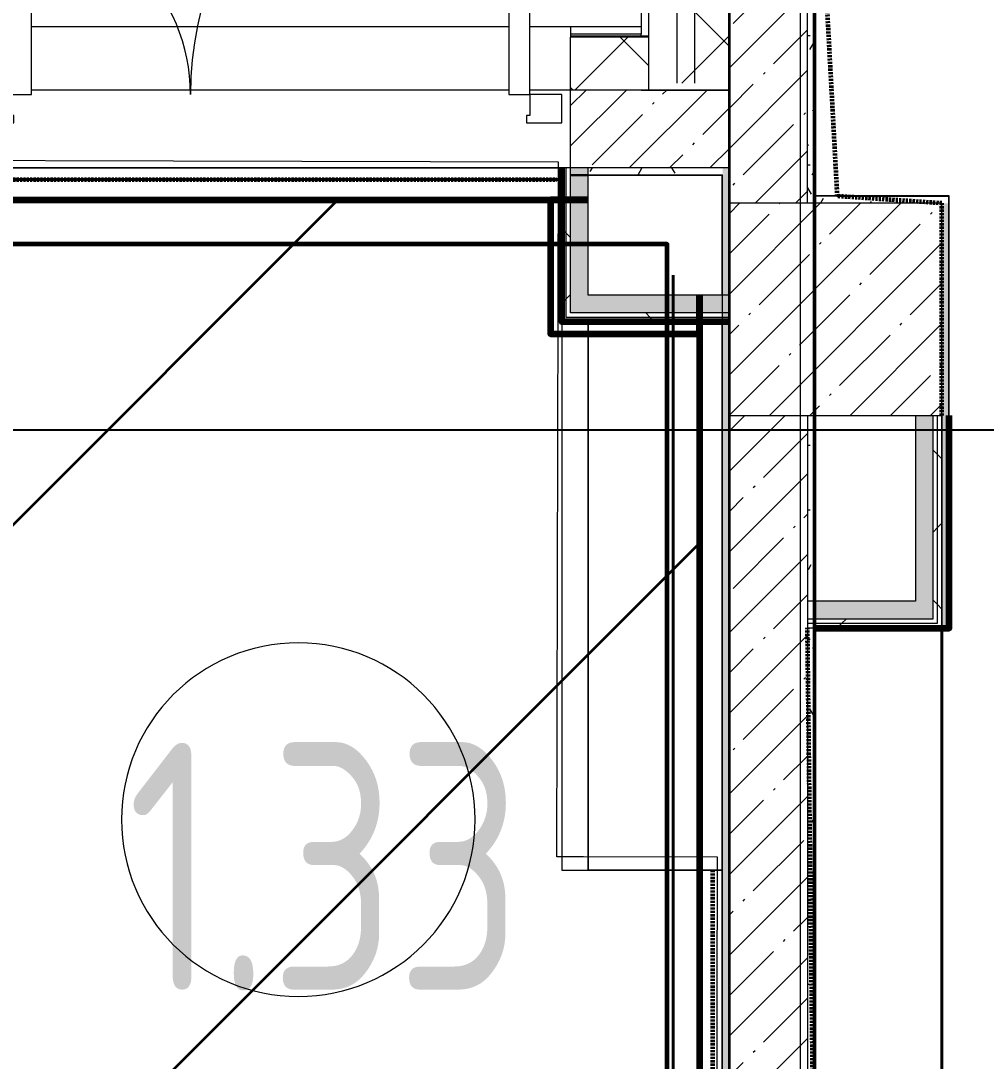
# Model space of a CAD drawing. Header units: millimetres. Extents: x -249154 to 415037, y -45458 to 354837.
# Drawn here: x 40220 to 42950, y 20738 to 23680 of the extents above; entities that cross this region are included whole.
import ezdxf

# ---------------------------------------------------------------- set-up
doc = ezdxf.new("R2010")
doc.units = ezdxf.units.MM
doc.linetypes.add('200_ШТРИХ__ш1_п0_6_', pattern=[320, 200, -120])
doc.linetypes.add('Штрих короткий', pattern=[600, 300, -300])
for name, color, linetype, lineweight in [('0) НЗ Ремонт штукатурка', 6, 'Continuous', 60), ('1) FK13', 152, 'Continuous', 40), ('2)1 штукатурка', 4, 'Continuous', 35), ('2)2 штукатурка', 5, 'Continuous', 50), ('3.3) Шпаклевка баз. фин. WD5-13', 160, 'Continuous', 140), ('3.4) Ремонт базовой шпаклевки', 6, 'Continuous', 60), ('3.4) Шп. баз 4 в 525 поз 4838м2', 160, 'Continuous', 140), ('3.4) Шп. фин 4 в 529 поз 11227м2', 6, 'Continuous', 140), ('4) демонтаж НЗ №2', 1, 'Continuous', 35), ('4.1) Дм уборка мусора НЗ 2', 20, 'Continuous', 35), ('5.4) WD4', 5, 'Continuous', 40), ('5.5) Перег WD5', 3, 'Continuous', 60), ('549 штукатурка гипсом', 40, 'Continuous', 60), ('A-AREA-BNDY', 7, 'Continuous', 5), ('A-AREA-IDEN', 7, 'Continuous', 9), ('A-FLOR', 7, 'Continuous', 9), ('A-WALL', 7, 'Continuous', 5), ('I-WALL', 7, 'Continuous', 5), ('S-COLS', 7, 'Continuous', 9), ('S-COLS-1', 7, 'Continuous', 5), ('S-STRS-MBND', 7, 'Continuous', 9), ('Оси', 7, 'Continuous', 9)]:
    doc.layers.add(name, color=color, linetype=linetype, lineweight=lineweight)
for name, color, linetype, lineweight, true_color in [('A-DOOR-1', 7, 'Continuous', 5, 0xc0c0c0), ('A-DOOR-FRAM-1', 7, 'Continuous', 5, 0xc0c0c0), ('A-WALL-1', 9, 'Continuous', 5, 0x808080), ('A-WALL-FNSH-1', 9, 'Continuous', 5, 0x808080)]:
    doc.layers.add(name, color=color, linetype=linetype, lineweight=lineweight, true_color=true_color)
doc.styles.add('ISOCPEUR_1', font='isocpeur.ttf', dxfattribs={"height": 350})
doc.styles.add('СПДС', font='ГОСТ тип А.ttf', dxfattribs={"width": 0.9})
doc.dimstyles.new('ISO-2_0_0_9К_Средний_округл2', dxfattribs={"dimscale": 304.8, "dimtxt": 199.196235, "dimasz": 0.492126, "dimexe": 0.393701, "dimexo": 0, "dimgap": 0, "dimtad": 1, "dimdec": 0, "dimrnd": 10, "dimzin": 0, "dimdsep": 46, "dimtxsty": 'ISOCPEUR_1', "dimblk1": 'OBLIQUE', "dimblk2": 'OBLIQUE', "dimsah": 1, "dimcen": 0.09, "dimdle": 0.393701, "dimazin": 0, "dimtfac": 1, "dimtdec": 4, "dimtix": 1, "dimtmove": 0, "dimatfit": 3, "dimfxl": 1, "dimtvp": 1, "dimtolj": 1, "dimtzin": 0, "dimarcsym": 2})
pattern_1 = [(45, (64.7, -136.06), (-141.42136, 141.42136), []), (135, (64.7, -136.06), (-141.42136, -141.42136), [])]
pattern_2 = [(45, (64.7, -136.06), (-114.04925, 114.04925), []), (45, (178.75, -136.06), (-114.04925, 114.04925), [201.612, -40.322, 6.706, -33.617])]
pattern_3 = [(0, (64.7, -136.06), (243.84, 60.96), [20.117, -162.763, 20.117, -162.763, -975.36]), (0, (64.7, -136.06), (243.84, 60.96), [-365.76, 20.117, -345.643, 20.117, -162.763, -426.72]), (0, (64.7, -136.06), (243.84, 60.96), [-914.4, 20.117, -101.803, 20.117, -284.683]), (120, (156.14, -105.58), (-174.71291, 180.691634), [20.117, -162.763, 20.117, -162.763, -975.36]), (120, (156.14, -105.58), (-174.71291, 180.691634), [-365.76, 20.117, -345.643, 20.117, -162.763, -426.72]), (120, (156.14, -105.58), (-174.71291, 180.691634), [-914.4, 20.117, -101.803, 20.117, -284.683]), (240, (186.62, 16.34), (-69.12709, -241.651634), [20.117, -162.763, 20.117, -162.763, -975.36]), (240, (186.62, 16.34), (-69.12709, -241.651634), [-365.76, 20.117, -345.643, 20.117, -162.763, -426.72]), (240, (186.62, 16.34), (-69.12709, -241.651634), [-914.4, 20.117, -101.803, 20.117, -284.683])]
pattern_4 = [(45, (64.7, -136.06), (-212.132, 212.132), []), (135, (64.7, -136.06), (-212.132, -212.132), [])]

# ---------------------------------------------------------------- blocks, each defined once
blk = doc.blocks.new('BSC_Колонна _Прямоугольная - 600х600-V42-Объем проектирования 1 этажа')
at = {"layer": 'S-COLS-1'}
h = blk.add_hatch(dxfattribs=at)
h.set_pattern_fill('FP_68', color=256, style=0, pattern_type=2)
h.set_pattern_definition([(45, (-42460, -23000), (-114.04925, 114.04925), []), (45, (-42345.95, -23000), (-114.04925, 114.04925), [201.613, -40.323, 6.706, -33.617])])
h.paths.add_polyline_path([(-300, -300), (300, -300), (300, 300), (-300, 300), (-300, -217.7)])
for p, q in [((300, 300), (-300, 300)), ((-300, 300), (-300, -300)), ((300, -300), (300, 300)), ((-300, -300), (300, -300))]:
    blk.add_line(p, q, dxfattribs=at)
blk = doc.blocks.new('110_Дверь_СКБ_2Ст_Наружная - ДН-1_л__ Двухстворчатая 1350 х3200 _ЛК_ в свету с верхним остеклением 2-22448815-Объем проектирования 1 этажа')
at = {"layer": 'A-DOOR-1'}
for p, q in [((754.5, 869), (694.5, 869)), ((694.5, 869), (694.5, -91)), ((754.5, -91), (754.5, 869)), ((-715.5, 419), (-715.5, -91)), ((-655.5, 419), (-715.5, 419)), ((-655.5, -91), (-655.5, 419)), ((-715.5, -91), (-655.5, -91)), ((694.5, -91), (754.5, -91))]:
    blk.add_line(p, q, dxfattribs=at)
for centre, radius, start, end in [((754.5, -91), 960, 90, 180), ((-715.5, -91), 510, 0, 90)]:
    blk.add_arc(centre, radius, start, end, dxfattribs=at)
at = {"layer": 'A-DOOR-FRAM-1'}
for p, q in [((-715.5, -91), (-805.5, -91)), ((-805.5, -91), (-805.5, -171)), ((-715.5, -151), (-715.5, -91)), ((754.5, -91), (754.5, -151)), ((844.5, -91), (754.5, -91)), ((844.5, -171), (844.5, -91)), ((-805.5, -171), (-705.5, -171)), ((-705.5, -151), (-715.5, -151)), ((-705.5, -171), (-705.5, -151)), ((754.5, -151), (744.5, -151)), ((744.5, -151), (744.5, -171)), ((744.5, -171), (844.5, -171))]:
    blk.add_line(p, q, dxfattribs=at)
blk = doc.blocks.new('Зашивка приборов отопления6 - Зашивка приборов отопления-33276534-Объем проектирования 1 этажа')
at = {"layer": 'A-WALL'}
for p, q in [((75235, 535), (73684.6, 535)), ((73684.6, 535), (73684.6, 460)), ((73684.6, 460), (73684.6, 80)), ((73684.6, 460), (75235, 460)), ((75235, 460), (73685, 460)), ((73685, 460), (73685, 80))]:
    blk.add_line(p, q, dxfattribs=at)
blk = doc.blocks.new('Марка_Помещения - Номер-25198446-Объем проектирования 1 этажа')
at = {"layer": 'A-AREA-IDEN'}
for start, end in [(360, 180), (180, 360)]:
    blk.add_arc((0, 0), 2.5, start, end, dxfattribs=at)
blk = doc.blocks.new('_Oblique')
at = {"color": 0, "linetype": 'ByBlock', "lineweight": -2}
blk.add_line((-0.5, -0.5), (0.5, 0.5), dxfattribs=at)
blk = doc.blocks.new('*D2064')
at = {"layer": '5.5) Перег WD5', "color": 0, "lineweight": -2, "transparency": 16777216}
for p, q in [((34274.7, 22501.5), (34274.7, 22643.4)), ((34604.7, 22501.5), (34604.7, 22643.4)), ((34154.7, 22523.4), (34604.7, 22523.4)), ((34604.7, 22523.4), (87153.3, 22523.4))]:
    blk.add_line(p, q, dxfattribs=at)
at = {"layer": 'Defpoints', "color": 0, "transparency": 16777216}
for p in [(34604.7, 22523.4), (34274.7, 22501.5), (34604.7, 22501.5)]:
    blk.add_point(p, dxfattribs=at)
at = {"layer": '5.5) Перег WD5', "color": 0, "lineweight": -2, "transparency": 16777216, "xscale": 304.8, "yscale": 304.8, "zscale": 304.8, "rotation": 180}
blk.add_blockref('_Oblique', (34274.7, 22523.4), dxfattribs=at)
at = {"layer": '5.5) Перег WD5', "color": 0, "lineweight": -2, "transparency": 16777216, "xscale": 304.8, "yscale": 304.8, "zscale": 304.8}
blk.add_blockref('_Oblique', (34604.7, 22523.4), dxfattribs=at)
at = {"layer": '5.5) Перег WD5', "color": 0, "lineweight": 25, "transparency": 16777216, "insert": (86593.3, 22990.1), "char_height": 350, "width": 455.087, "attachment_point": 1, "line_spacing_factor": 1.149209, "style": 'ISOCPEUR_1'}
blk.add_mtext('\\A1;330', dxfattribs=at)

msp = doc.modelspace()

# ---------------------------------------------------------------- hatches: boundary and pattern name
at = {"layer": '4.1) Дм уборка мусора НЗ 2'}
h = msp.add_hatch(dxfattribs=at)
h.set_pattern_fill('ANSI31', color=1, scale=444)
h.paths.add_polyline_path([(42139.4, 22794.4), (41717.8, 22794.4), (41717.8, 23173.9), (38919.6, 23173.9), (38919.6, 15131.6), (42139.4, 15131.6)])
at = {"layer": 'A-WALL'}
h = msp.add_hatch(dxfattribs=at)
h.set_pattern_fill('FP_24', color=256, style=0, pattern_type=2)
h.set_pattern_definition(pattern_1)
h.paths.add_polyline_path([(42124.7, 23503.7), (42124.7, 24363.9), (42074.7, 24363.9), (42074.7, 23503.7)])
h.paths.add_polyline_path([(42074.7, 26063.9), (42124.7, 26063.9), (42124.7, 27193.9), (42074.7, 27193.9), (42074.7, 26279.9)])
h = msp.add_hatch(dxfattribs=at)
h.set_pattern_fill('FP_24', color=256, style=0, pattern_type=2)
h.set_pattern_definition(pattern_1)
h.paths.add_polyline_path([(42203.9, 23503.7), (42224.7, 23503.7), (42224.7, 24363.9), (42124.7, 24363.9), (42124.7, 23503.7)])
h.paths.add_polyline_path([(42144.7, 26063.9), (42224.7, 26063.9), (42224.7, 27193.9), (42124.7, 27193.9), (42124.7, 26063.9)])
h = msp.add_hatch(dxfattribs=at)
h.set_pattern_fill('FP_24', color=256, style=0, pattern_type=2)
h.set_pattern_definition(pattern_1)
h.paths.add_polyline_path([(41974.7, 23483.9), (41994.7, 23483.9), (41994.7, 23633.7), (41774.7, 23633.7), (41774.7, 23483.9), (41824.7, 23483.9)])
h.paths.add_polyline_path([(38607, 23483.9), (38974.7, 23483.9), (38974.7, 23633.7), (38554.7, 23633.7), (38555, 23483.9), (38604.7, 23483.9)])
h.paths.add_polyline_path([(39874.7, 23483.9), (40074.7, 23483.9), (40074.7, 23633.7), (39874.7, 23633.7), (39874.7, 23491.7)])
at = {"layer": 'I-WALL'}
h = msp.add_hatch(dxfattribs=at)
h.set_pattern_fill('FP_1', color=256, style=0, pattern_type=2)
h.set_pattern_definition(pattern_2)
h.paths.add_polyline_path([(42354.1, 23163.9), (42444.7, 23163.9), (42444.7, 24363.9), (42224.7, 24363.9), (42224.7, 23163.9)])
h.paths.add_polyline_path([(42224.7, 26063.9), (42444.7, 26063.9), (42444.7, 26363.9), (42224.7, 26363.9), (42224.7, 26356.2)])
h = msp.add_hatch(dxfattribs=at)
h.set_pattern_fill('FP_191', color=256, style=0, pattern_type=2)
h.set_pattern_definition(pattern_3)
h.paths.add_polyline_path([(42444.7, 23163.9), (42464.7, 23163.9), (42464.7, 23183.9), (42457, 23176.3)])
h.paths.add_polyline_path([(42444.7, 23163.9), (42464.7, 23184.9), (42464.7, 24363.9), (42444.7, 24363.9), (42444.7, 23176.3)])
h.paths.add_polyline_path([(42444.7, 26063.9), (42464.7, 26063.9), (42464.7, 26343.9), (42444.7, 26342.8)])
h = msp.add_hatch(dxfattribs=at)
h.set_pattern_fill('FP_1', color=256, style=0, pattern_type=2)
h.set_pattern_definition(pattern_2)
h.paths.add_polyline_path([(42204.7, 23263.9), (42224.7, 23263.9), (42224.5, 23483.9), (41774.7, 23483.9), (41774.7, 23263.9), (42163.4, 23263.9)])
h.paths.add_polyline_path([(40074.7, 23263.9), (40074.7, 23483.9), (39874.7, 23483.7), (39874.7, 23263.9)])
h.paths.add_polyline_path([(38824.7, 23263.9), (38974.7, 23263.9), (38974.7, 23483.9), (38604.7, 23483.7), (38604.7, 23284.2), (38824.7, 23284.2)])
h = msp.add_hatch(dxfattribs=at)
h.set_pattern_fill('FP_191', color=256, style=0, pattern_type=2)
h.set_pattern_definition(pattern_3)
h.paths.add_polyline_path([(41824.7, 23243.9), (42204.7, 23243.9), (42204.7, 23263.9), (41824.7, 23263.9)])
h.paths.add_polyline_path([(38824.7, 23243.9), (38974.7, 23243.9), (38974.7, 23263.9), (38824.7, 23263.9)])
h.paths.add_polyline_path([(39874.7, 23243.9), (40074.7, 23243.9), (40074.7, 23263.9), (39874.7, 23263.9)])
h = msp.add_hatch(dxfattribs=at)
h.set_pattern_fill('FP_192', color=256, style=0, pattern_type=2)
h.set_pattern_definition(pattern_4)
h.paths.add_polyline_path([(41762.2, 22828.9), (41762.2, 23263.9), (41749.7, 23263.9), (41749.7, 22828.9)])
h = msp.add_hatch(dxfattribs=at)
h.set_pattern_fill('FP_192', color=256, style=0, pattern_type=2)
h.set_pattern_definition(pattern_4)
h.paths.add_polyline_path([(41762.2, 22841.4), (41774.7, 22841.4), (41774.7, 23263.9), (41762.2, 23263.9), (41762.2, 22903.9)])
for points in [[(41774.7, 22853.9), (41824.7, 22853.9), (41824.7, 23263.9), (41774.7, 23263.9), (41774.7, 23084.2)], [(41824.7, 22853.9), (42204.7, 22853.9), (42204.7, 22903.9), (41824.7, 22903.9)], [(42799.7, 21988.9), (42799.7, 22563.9), (42749.7, 22563.9), (42749.7, 21988.9)]]:
    msp.add_hatch(color=256, dxfattribs=at).paths.add_polyline_path(points)
h = msp.add_hatch(dxfattribs=at)
h.set_pattern_fill('FP_191', color=256, style=0, pattern_type=2)
h.set_pattern_definition(pattern_3)
h.paths.add_polyline_path([(42224.7, 15083.9), (42224.7, 23263.9), (42204.7, 23242.9), (42204.7, 15083.9)])
h.paths.add_polyline_path([(42204.7, 23243.9), (42224.7, 23263.9), (42204.7, 23263.9)])
h = msp.add_hatch(dxfattribs=at)
h.set_pattern_fill('FP_191', color=256, style=0, pattern_type=2)
h.set_pattern_definition(pattern_3)
h.paths.add_polyline_path([(42550.4, 23163.9), (42844.7, 23163.9), (42844.7, 23183.9), (42464.7, 23183.9), (42464.7, 23163.9), (42548.7, 23163.9)])
h = msp.add_hatch(dxfattribs=at)
h.set_pattern_fill('FP_191', color=256, style=0, pattern_type=2)
h.set_pattern_definition(pattern_3)
h.paths.add_polyline_path([(42844.7, 16543.9), (42844.7, 17763.9), (42824.7, 17763.9), (42824.7, 16543.9)])
h.paths.add_polyline_path([(42824.7, 19563.9), (42844.7, 19564.4), (42843.6, 20163.9), (42824.7, 20163.9), (42824.7, 19564.4)])
h.paths.add_polyline_path([(42844.7, 21963.9), (42844.7, 23163.9), (42824.7, 23163.9), (42824.7, 21963.9)])
h = msp.add_hatch(dxfattribs=at)
h.set_pattern_fill('FP_192', color=256, style=0, pattern_type=2)
h.set_pattern_definition(pattern_4)
h.paths.add_polyline_path([(42050.7, 22828.9), (42204.7, 22828.9), (42204.7, 22841.4), (41762.2, 22841.4), (41762.2, 22828.9), (42034.7, 22828.9)])
h = msp.add_hatch(dxfattribs=at)
h.set_pattern_fill('FP_192', color=256, style=0, pattern_type=2)
h.set_pattern_definition(pattern_4)
h.paths.add_polyline_path([(42034.7, 22841.4), (42204.7, 22841.4), (42204.7, 22853.9), (41774.7, 22853.9), (41774.7, 22841.4), (41824.7, 22841.4)])
h = msp.add_hatch(dxfattribs=at)
h.set_pattern_fill('FP_1', color=256, style=0, pattern_type=2)
h.set_pattern_definition(pattern_2)
h.paths.add_polyline_path([(42224.7, 17163.9), (42444.7, 17163.9), (42444.7, 22563.9), (42224.7, 22563.9), (42224.7, 17346.4)])
h = msp.add_hatch(dxfattribs=at)
h.set_pattern_fill('FP_191', color=256, style=0, pattern_type=2)
h.set_pattern_definition(pattern_3)
h.paths.add_polyline_path([(42464.7, 17163.9), (42464.7, 17688.9), (42444.7, 17688.9), (42444.7, 17163.9)])
h.paths.add_polyline_path([(42458, 17738.9), (42464.7, 17738.9), (42464.7, 17763.9)])
h.paths.add_polyline_path([(42444.7, 17763.9), (42464.7, 17764.9), (42463.3, 20294.3), (42464.7, 20293.3), (42464.7, 22563.9), (42444.7, 22563.9), (42446.8, 22038.9), (42447.2, 22038.9), (42444.7, 21963.9), (42444.7, 17876.3)])
h = msp.add_hatch(dxfattribs=at)
h.set_pattern_fill('FP_192', color=256, style=0, pattern_type=2)
h.set_pattern_definition(pattern_4)
h.paths.add_polyline_path([(42812.2, 21976.4), (42812.2, 22563.9), (42799.7, 22563.9), (42799.7, 21976.4)])
h = msp.add_hatch(dxfattribs=at)
h.set_pattern_fill('FP_192', color=256, style=0, pattern_type=2)
h.set_pattern_definition(pattern_4)
h.paths.add_polyline_path([(42824.7, 21963.9), (42824.7, 22563.9), (42812.2, 22563.9), (42812.2, 21963.9)])
h = msp.add_hatch(color=256, dxfattribs=at)
h.paths.add_polyline_path([(42550.5, 21988.9), (42749.7, 21988.9), (42749.7, 22038.9), (42464.7, 22038.9), (42464.7, 21988.9)])
h.paths.add_polyline_path([(42445.5, 21988.9), (42447.2, 22038.9), (42444.7, 22038.9), (42444.7, 21988.9)])
h = msp.add_hatch(dxfattribs=at)
h.set_pattern_fill('FP_192', color=256, style=0, pattern_type=2)
h.set_pattern_definition(pattern_4)
h.paths.add_polyline_path([(42749.7, 21976.4), (42799.7, 21976.4), (42799.7, 21988.9), (42464.7, 21988.1), (42464.7, 21976.4), (42550.5, 21976.4)])
h = msp.add_hatch(dxfattribs=at)
h.set_pattern_fill('FP_192', color=256, style=0, pattern_type=2)
h.set_pattern_definition(pattern_4)
h.paths.add_polyline_path([(42812.2, 21963.9), (42812.2, 21976.4), (42464.7, 21975.6), (42464.7, 21963.9), (42799.7, 21963.9)])

# ---------------------------------------------------------------- linework, layer by layer
at = {"layer": '0) НЗ Ремонт штукатурка', "color": 3, "linetype": '200_ШТРИХ__ш1_п0_6_', "ltscale": 0.03}
for points in [[(42824.7, 22563.9), (42824.7, 23163.9), (42529.3, 23183.9), (42465.7, 24363.9)], [(42175.6, 21278.5), (42175.6, 15131.5), (38844.7, 15131.5), (38844.7, 23230.9), (41734.8, 23230.9)], [(42465.7, 20164.9), (42444.7, 21963.9)]]:
    msp.add_lwpolyline(points, dxfattribs=at)
at = {"layer": '1) FK13'}
msp.add_lwpolyline([(42064.5, 22961), (42064.5, 15188.6), (38844.7, 15188.6), (38844.7, 23230.9), (41749.8, 23230.9)], dxfattribs=at)
at = {"layer": '2)1 штукатурка'}
msp.add_lwpolyline([(42223.7, 27213.9), (58233.7, 27213.9), (58233.7, 10843.9), (42223.7, 10843.9)], close=True, dxfattribs=at)
at = {"layer": '2)2 штукатурка'}
msp.add_lwpolyline([(42464.7, 17738.9), (42464.7, 26363.9), (42845.7, 26363.9), (42845.7, 26742.9), (47724.7, 26742.9), (47724.7, 26343.4), (48845.7, 26343.4), (48845.7, 26722.9), (50903.7, 26722.9)], dxfattribs=at)
at = {"layer": '3.3) Шпаклевка баз. фин. WD5-13', "ltscale": 0.5}
for points in [[(42224.7, 22828.9), (41749.7, 22828.9), (41749.7, 23263.9)], [(42465.7, 21962.9), (42845.7, 21962.9), (42845.7, 22563.9)]]:
    msp.add_lwpolyline(points, dxfattribs=at)
at = {"layer": '3.4) Ремонт базовой шпаклевки', "linetype": 'Штрих короткий', "ltscale": 0.01}
msp.add_lwpolyline([(39027.6, 15284.1), (42047.8, 15284.1), (42047.8, 23048), (39027.6, 23048)], close=True, dxfattribs=at)
at = {"layer": '3.4) Шп. баз 4 в 525 поз 4838м2'}
for points in [[(38919.6, 23173.9), (41824.7, 23173.9)], [(41824.7, 23173.9), (41717.8, 23173.9), (41717.8, 22794.4), (42139.4, 22794.4), (42139.4, 22903.9)], [(42139.4, 22903.9), (42139.4, 22794.4)]]:
    msp.add_lwpolyline(points, dxfattribs=at)
at = {"layer": '3.4) Шп. фин 4 в 529 поз 11227м2'}
for points in [[(42139.4, 22903.9), (42139.4, 15131.6), (38919.6, 15131.6), (38919.6, 23173.9), (41824.7, 23173.9)], [(41824.7, 23173.9), (41717.8, 23173.9), (41717.8, 22794.4), (42139.4, 22794.4), (42139.4, 22903.9)]]:
    msp.add_lwpolyline(points, dxfattribs=at)
at = {"layer": '4) демонтаж НЗ №2'}
for points in [[(42139.4, 22903.9), (42139.4, 15131.6), (38919.6, 15131.6), (38919.6, 23173.9), (41824.7, 23173.9)], [(41824.7, 23173.9), (41717.8, 23173.9), (41717.8, 22794.4), (42139.4, 22794.4), (42139.4, 22903.9)]]:
    msp.add_lwpolyline(points, dxfattribs=at)
at = {"layer": '5.4) WD4'}
msp.add_lwpolyline([(42824.7, 21963.9), (42824.7, 20164.9)], dxfattribs=at)
at = {"layer": '549 штукатурка гипсом', "ltscale": 0.01}
msp.add_lwpolyline([(39027.6, 15284.1), (42047.8, 15284.1), (42047.8, 23048), (39027.6, 23048)], close=True, dxfattribs=at)
at = {"layer": 'A-AREA-BNDY', "flags": 128}
msp.add_lwpolyline([(41740.7, 23280.6), (38836.7, 23287.4), (38817.6, 15139.4), (42175.6, 15131.5), (42190.1, 21315.1), (41811.1, 21315.9), (41736.1, 21316.1), (41739.8, 22876.6)], close=True, dxfattribs=at)
at = {"layer": 'A-FLOR'}
for p, q in [((42464.7, 23441.2), (42464.7, 24363.9)), ((42464.7, 23276), (42464.7, 23438.9)), ((42464.7, 23245), (42464.7, 23274.9)), ((40074.7, 23263.9), (41749.7, 23263.9)), ((42464.7, 23184.9), (42464.7, 23244.7)), ((42527.9, 23183.9), (42464.7, 23183.9)), ((42844.7, 23183.9), (42529.3, 23183.9)), ((42844.7, 21963.9), (42844.7, 23183.9)), ((42464.7, 20164.9), (42464.7, 21963.9)), ((42464.7, 21963.9), (42824.7, 21963.9)), ((42824.7, 21963.9), (42844.7, 21963.9))]:
    msp.add_line(p, q, dxfattribs=at)
at = {"layer": 'A-WALL'}
for p, q in [((41994.7, 24363.9), (41994.7, 23483.7)), ((42074.7, 24363.9), (42074.7, 23503.7)), ((42124.7, 24363.9), (42124.7, 23503.7)), ((42224.7, 24363.9), (42224.7, 23483.9)), ((40249.7, 23663.7), (41599.7, 23663.7)), ((41659.7, 23663.7), (41974.7, 23663.7)), ((41774.7, 23663.7), (41774.7, 23641.7)), ((41994.7, 23636.7), (41774.7, 23636.7)), ((41994.7, 23633.7), (41774.7, 23633.7)), ((41774.7, 22853.9), (41774.7, 23633.7)), ((41974.7, 23636.7), (41974.7, 23641.7)), ((41599.7, 23483.7), (40249.7, 23483.7)), ((41774.7, 23483.7), (41659.7, 23483.7)), ((41974.7, 23483.9), (41774.7, 23483.9)), ((41974.7, 23483.9), (41974.7, 23483.7)), ((41974.7, 23483.7), (41994.7, 23483.7)), ((42464.7, 23441.2), (42464.7, 23244.7)), ((42224.7, 23263.9), (41749.7, 23263.9)), ((41762.2, 22841.4), (41762.2, 23263.9)), ((41824.7, 23243.9), (42204.7, 23243.9)), ((42204.7, 15083.9), (42204.7, 23242.9)), ((42464.7, 23183.9), (42464.7, 23184.9)), ((42527.9, 23183.9), (42844.7, 23183.9)), ((42224.7, 22841.4), (41762.2, 22841.4)), ((42224.7, 22853.9), (41774.7, 22853.9)), ((42799.7, 21988.9), (42799.7, 22563.9)), ((42812.2, 21976.4), (42812.2, 22563.9)), ((42444.7, 21988.9), (42799.7, 21988.9)), ((42444.7, 21976.4), (42812.2, 21976.4)), ((42465.7, 21963.9), (42465.7, 21962.9))]:
    msp.add_line(p, q, dxfattribs=at)
at = {"layer": 'A-WALL-1'}
for p, q in [((42444.7, 23163.9), (42444.7, 24363.9)), ((42224.7, 23483.9), (41974.7, 23483.9)), ((42224.7, 23163.9), (42224.7, 23483.9)), ((41749.7, 23263.9), (41749.7, 22828.9)), ((41824.7, 22903.9), (41824.7, 23263.9)), ((42844.7, 21963.9), (42844.7, 23183.9)), ((42224.7, 22903.9), (41824.7, 22903.9)), ((41749.7, 22828.9), (42224.7, 22828.9)), ((42224.7, 22563.9), (42224.7, 17163.9)), ((42444.7, 22563.9), (42444.7, 17163.9)), ((42464.7, 17163.9), (42464.7, 22563.9)), ((42749.7, 22563.9), (42749.7, 22038.9)), ((42824.7, 22563.9), (42824.7, 21963.9)), ((42824.7, 21963.9), (42824.7, 22563.9)), ((42749.7, 22038.9), (42444.7, 22038.9)), ((42444.7, 21963.9), (42824.7, 21963.9))]:
    msp.add_line(p, q, dxfattribs=at)
at = {"layer": 'A-WALL-FNSH-1'}
for p, q in [((41974.7, 24363.9), (41974.7, 23641.7)), ((42465.7, 23184.9), (42465.7, 24363.9)), ((41974.7, 23641.7), (41774.7, 23641.7)), ((41774.7, 23641.7), (41774.7, 23633.7)), ((41994.7, 23483.7), (42224.7, 23483.7)), ((41824.7, 23243.9), (41774.7, 23243.9)), ((41774.7, 23242.9), (41824.7, 23242.9)), ((42845.7, 23184.9), (42465.7, 23184.9)), ((42845.7, 21963.9), (42845.7, 23184.9)), ((42203.7, 22903.9), (42203.7, 22828.9)), ((42465.7, 20163.9), (42465.7, 21962.9)), ((42465.7, 21962.9), (42844.7, 21962.9)), ((42845.7, 21963.9), (42824.7, 21963.9)), ((42844.7, 21963.9), (42844.7, 21962.9))]:
    msp.add_line(p, q, dxfattribs=at)
at = {"layer": 'I-WALL'}
for p, q in [((42204.7, 23242.9), (41824.7, 23242.9)), ((42203.7, 22903.9), (42203.7, 23242.9)), ((42204.7, 23242.9), (42204.7, 23243.9)), ((42203.7, 15083.9), (42203.7, 22828.9))]:
    msp.add_line(p, q, dxfattribs=at)
at = {"layer": 'S-STRS-MBND'}
for p, q in [((42224.7, 23263.9), (38824.7, 23263.9)), ((42224.7, 20463.9), (42224.7, 23263.9))]:
    msp.add_line(p, q, dxfattribs=at)
at = {"layer": 'Оси'}
msp.add_lwpolyline([(42424.7, -2042.3), (42424.7, 2957.7), (42424.7, 22262), (42424.7, 27262)], dxfattribs=at)

# ---------------------------------------------------------------- block references
at = {"layer": 'A-AREA-IDEN', "xscale": 199.9999999999999, "yscale": 199.9999999999999, "zscale": 199.9999999999999}
msp.add_blockref('Марка_Помещения - Номер-25198446-Объем проектирования 1 этажа', (41004.6, 21421.2), dxfattribs=at)
at = {"layer": 'A-DOOR-1'}
msp.add_blockref('110_Дверь_СКБ_2Ст_Наружная - ДН-1_л__ Двухстворчатая 1350 х3200 _ЛК_ в свету с верхним остеклением 2-22448815-Объем проектирования 1 этажа', (40905.2, 23562.7), dxfattribs=at)
at = {"layer": 'A-WALL', "rotation": 89.9999999999998}
msp.add_blockref('Зашивка приборов отопления6 - Зашивка приборов отопления-33276534-Объем проектирования 1 этажа', (42284.7, -52406.1), dxfattribs=at)
at = {"layer": 'S-COLS'}
msp.add_blockref('BSC_Колонна _Прямоугольная - 600х600-V42-Объем проектирования 1 этажа', (42524.7, 22863.9), dxfattribs=at)

# ---------------------------------------------------------------- texts
at = {"layer": 'A-AREA-IDEN', "insert": (40520.8, 21638.3), "char_height": 700, "width": 1212.151, "attachment_point": 1, "style": 'СПДС'}
msp.add_mtext('1.33', dxfattribs=at)

# ---------------------------------------------------------------- dimensions: what is measured, and where the dimension line sits
at = {"layer": '5.5) Перег WD5', "color": 18, "lineweight": 25, "true_color": 0x000000}
dim = msp.add_linear_dim(base=(34604.7, 22523.4), p1=(34274.7, 22501.5), p2=(34604.7, 22501.5), dimstyle='ISO-2_0_0_9К_Средний_округл2', override={"dimasz": 1, "dimpost": '<>', "dimtxsty": 'ISOCPEUR_1', "dimfxl": 330}, dxfattribs=at)
dim.commit()
dim.dimension.update_dxf_attribs({"geometry": '*D2064', "text_midpoint": (86820.8, 22523.4), "dimtype": 160})

doc.saveas('drawing.dxf')
